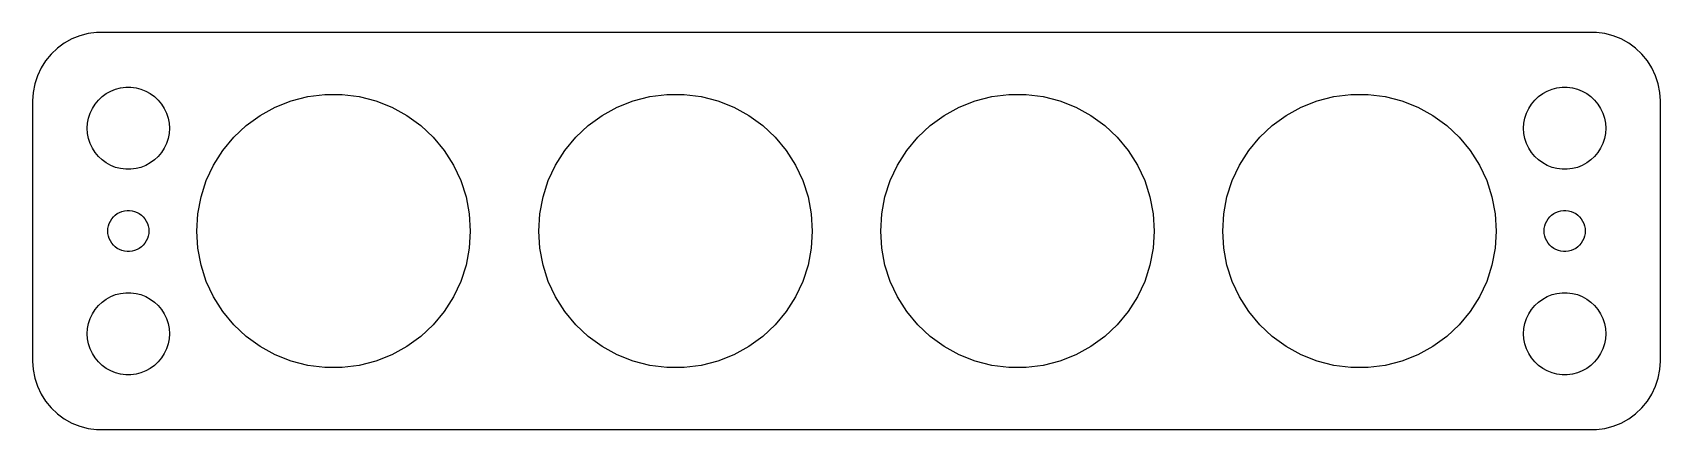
# Model space of a CAD drawing. Header units: metres. Extents: x -60 to 60, y -14 to 14.
import ezdxf

# ---------------------------------------------------------------- set-up
doc = ezdxf.new("R2010")
doc.units = ezdxf.units.M

msp = doc.modelspace()

# ---------------------------------------------------------------- linework, layer by layer
for p, q in [((-55.4369, 14.4114), (-56.0451, 14.2553)), ((-54.8139, 14.4901), (-55.4369, 14.4114)), ((54.8139, 14.4901), (-54.8139, 14.4901)), ((55.4369, 14.4114), (54.8139, 14.4901)), ((56.0451, 14.2553), (55.4369, 14.4114)), ((-57.6871, 13.3526), (-58.1448, 12.9227)), ((-57.1791, 13.7216), (-57.6871, 13.3526)), ((-56.6289, 14.0241), (-57.1791, 13.7216)), ((-56.0451, 14.2553), (-56.6289, 14.0241)), ((56.6289, 14.0241), (56.0451, 14.2553)), ((57.1791, 13.7216), (56.6289, 14.0241)), ((57.6871, 13.3526), (57.1791, 13.7216)), ((58.1448, 12.9227), (57.6871, 13.3526)), ((-58.8815, 11.9088), (-59.1489, 11.3406)), ((-58.5451, 12.4389), (-58.8815, 11.9088)), ((-58.1448, 12.9227), (-58.5451, 12.4389)), ((58.5451, 12.4389), (58.1448, 12.9227)), ((58.8815, 11.9088), (58.5451, 12.4389)), ((59.1489, 11.3406), (58.8815, 11.9088)), ((-59.3429, 10.7434), (-59.4606, 10.1267)), ((-59.1489, 11.3406), (-59.3429, 10.7434)), ((59.3429, 10.7434), (59.1489, 11.3406)), ((59.4606, 10.1267), (59.3429, 10.7434)), ((-59.4606, 10.1267), (-59.5, 9.5)), ((-54.927, 9.26335), (-54.6869, 9.55363)), ((-54.6869, 9.55363), (-54.4123, 9.81154)), ((-54.4123, 9.81154), (-54.1075, 10.033)), ((-54.1075, 10.033), (-53.7773, 10.2145)), ((-53.7773, 10.2145), (-53.427, 10.3532)), ((-53.427, 10.3532), (-53.0621, 10.4469)), ((-53.0621, 10.4469), (-52.6884, 10.4941)), ((-52.6884, 10.4941), (-52.3116, 10.4941)), ((-52.3116, 10.4941), (-51.9379, 10.4469)), ((-51.9379, 10.4469), (-51.5729, 10.3532)), ((-51.5729, 10.3532), (-51.2227, 10.2145)), ((-51.2227, 10.2145), (-50.8925, 10.033)), ((-50.8925, 10.033), (-50.5877, 9.81154)), ((-50.5877, 9.81154), (-50.3131, 9.55363)), ((-50.3131, 9.55363), (-50.0729, 9.26335)), ((-40.5902, 9.51056), (-39.3738, 9.82286)), ((-39.3738, 9.82286), (-38.1279, 9.98026)), ((-38.1279, 9.98026), (-36.8721, 9.98026)), ((-36.8721, 9.98026), (-35.6262, 9.82286)), ((-35.6262, 9.82286), (-34.4098, 9.51056)), ((-15.5902, 9.51056), (-14.3738, 9.82286)), ((-14.3738, 9.82286), (-13.1279, 9.98026)), ((-13.1279, 9.98026), (-11.8721, 9.98026)), ((-11.8721, 9.98026), (-10.6262, 9.82286)), ((-10.6262, 9.82286), (-9.40982, 9.51056)), ((9.40982, 9.51056), (10.6262, 9.82286)), ((10.6262, 9.82286), (11.8721, 9.98026)), ((11.8721, 9.98026), (13.1279, 9.98026)), ((13.1279, 9.98026), (14.3738, 9.82286)), ((14.3738, 9.82286), (15.5902, 9.51056)), ((34.4098, 9.51056), (35.6262, 9.82286)), ((35.6262, 9.82286), (36.8721, 9.98026)), ((36.8721, 9.98026), (38.1279, 9.98026)), ((38.1279, 9.98026), (39.3738, 9.82286)), ((39.3738, 9.82286), (40.5902, 9.51056)), ((50.0729, 9.26335), (50.3131, 9.55363)), ((50.3131, 9.55363), (50.5877, 9.81154)), ((50.5877, 9.81154), (50.8925, 10.033)), ((50.8925, 10.033), (51.2227, 10.2145)), ((51.2227, 10.2145), (51.5729, 10.3532)), ((51.5729, 10.3532), (51.9379, 10.4469)), ((51.9379, 10.4469), (52.3116, 10.4941)), ((52.3116, 10.4941), (52.6884, 10.4941)), ((52.6884, 10.4941), (53.0621, 10.4469)), ((53.0621, 10.4469), (53.427, 10.3532)), ((53.427, 10.3532), (53.7773, 10.2145)), ((53.7773, 10.2145), (54.1075, 10.033)), ((54.1075, 10.033), (54.4123, 9.81154)), ((54.4123, 9.81154), (54.6869, 9.55363)), ((54.6869, 9.55363), (54.927, 9.26335)), ((59.5, 9.5), (59.4606, 10.1267)), ((-59.5, 9.5), (-59.5, -9.5)), ((-55.4057, 8.24606), (-55.2893, 8.60437)), ((-55.2893, 8.60437), (-55.1289, 8.94525)), ((-55.1289, 8.94525), (-54.927, 9.26335)), ((-50.0729, 9.26335), (-49.8711, 8.94525)), ((-49.8711, 8.94525), (-49.7107, 8.60437)), ((-49.7107, 8.60437), (-49.5942, 8.24606)), ((-43.8742, 7.70512), (-42.8583, 8.44327)), ((-42.8583, 8.44327), (-41.7578, 9.04826)), ((-41.7578, 9.04826), (-40.5902, 9.51056)), ((-34.4098, 9.51056), (-33.2422, 9.04826)), ((-33.2422, 9.04826), (-32.1417, 8.44327)), ((-32.1417, 8.44327), (-31.1257, 7.70512)), ((-18.8742, 7.70512), (-17.8583, 8.44327)), ((-17.8583, 8.44327), (-16.7578, 9.04826)), ((-16.7578, 9.04826), (-15.5902, 9.51056)), ((-9.40982, 9.51056), (-8.2422, 9.04826)), ((-8.2422, 9.04826), (-7.14172, 8.44327)), ((-7.14172, 8.44327), (-6.12575, 7.70512)), ((6.12575, 7.70512), (7.14172, 8.44327)), ((7.14172, 8.44327), (8.2422, 9.04826)), ((8.2422, 9.04826), (9.40982, 9.51056)), ((15.5902, 9.51056), (16.7578, 9.04826)), ((16.7578, 9.04826), (17.8583, 8.44327)), ((17.8583, 8.44327), (18.8742, 7.70512)), ((31.1257, 7.70512), (32.1417, 8.44327)), ((32.1417, 8.44327), (33.2422, 9.04826)), ((33.2422, 9.04826), (34.4098, 9.51056)), ((40.5902, 9.51056), (41.7578, 9.04826)), ((41.7578, 9.04826), (42.8583, 8.44327)), ((42.8583, 8.44327), (43.8742, 7.70512)), ((49.5942, 8.24606), (49.7107, 8.60437)), ((49.7107, 8.60437), (49.8711, 8.94525)), ((49.8711, 8.94525), (50.0729, 9.26335)), ((54.927, 9.26335), (55.1289, 8.94525)), ((55.1289, 8.94525), (55.2893, 8.60437)), ((55.2893, 8.60437), (55.4057, 8.24606)), ((59.5, -9.5), (59.5, 9.5)), ((-55.5, 7.5), (-55.4763, 7.87599)), ((-55.4763, 7.12399), (-55.5, 7.5)), ((-55.4763, 7.87599), (-55.4057, 8.24606)), ((-49.5942, 8.24606), (-49.5237, 7.87599)), ((-49.5237, 7.87599), (-49.5, 7.5)), ((-49.5, 7.5), (-49.5237, 7.12399)), ((-44.7897, 6.84546), (-43.8742, 7.70512)), ((-31.1257, 7.70512), (-30.2103, 6.84546)), ((-19.7897, 6.84546), (-18.8742, 7.70512)), ((-6.12575, 7.70512), (-5.21031, 6.84546)), ((5.21031, 6.84546), (6.12575, 7.70512)), ((18.8742, 7.70512), (19.7897, 6.84546)), ((30.2103, 6.84546), (31.1257, 7.70512)), ((43.8742, 7.70512), (44.7897, 6.84546)), ((49.5, 7.5), (49.5237, 7.87599)), ((49.5237, 7.12399), (49.5, 7.5)), ((49.5237, 7.87599), (49.5942, 8.24606)), ((55.4057, 8.24606), (55.4763, 7.87599)), ((55.4763, 7.87599), (55.5, 7.5)), ((55.5, 7.5), (55.4763, 7.12399)), ((-55.4057, 6.75392), (-55.4763, 7.12399)), ((-55.2893, 6.39561), (-55.4057, 6.75392)), ((-55.1289, 6.05473), (-55.2893, 6.39561)), ((-54.927, 5.73663), (-55.1289, 6.05473)), ((-49.8711, 6.05473), (-50.0729, 5.73663)), ((-49.7107, 6.39561), (-49.8711, 6.05473)), ((-49.5942, 6.75392), (-49.7107, 6.39561)), ((-49.5237, 7.12399), (-49.5942, 6.75392)), ((-45.5902, 5.87784), (-44.7897, 6.84546)), ((-30.2103, 6.84546), (-29.4098, 5.87784)), ((-20.5902, 5.87784), (-19.7897, 6.84546)), ((-5.21031, 6.84546), (-4.40982, 5.87784)), ((4.40982, 5.87784), (5.21031, 6.84546)), ((19.7897, 6.84546), (20.5902, 5.87784)), ((29.4098, 5.87784), (30.2103, 6.84546)), ((44.7897, 6.84546), (45.5902, 5.87784)), ((49.5942, 6.75392), (49.5237, 7.12399)), ((49.7107, 6.39561), (49.5942, 6.75392)), ((49.8711, 6.05473), (49.7107, 6.39561)), ((50.0729, 5.73663), (49.8711, 6.05473)), ((55.1289, 6.05473), (54.927, 5.73663)), ((55.2893, 6.39561), (55.1289, 6.05473)), ((55.4057, 6.75392), (55.2893, 6.39561)), ((55.4763, 7.12399), (55.4057, 6.75392)), ((-54.6869, 5.44635), (-54.927, 5.73663)), ((-54.4123, 5.18845), (-54.6869, 5.44635)), ((-54.1075, 4.96701), (-54.4123, 5.18845)), ((-53.7773, 4.78551), (-54.1075, 4.96701)), ((-53.427, 4.64682), (-53.7773, 4.78551)), ((-51.2227, 4.78551), (-51.5729, 4.64682)), ((-50.8925, 4.96701), (-51.2227, 4.78551)), ((-50.5877, 5.18845), (-50.8925, 4.96701)), ((-50.3131, 5.44635), (-50.5877, 5.18845)), ((-50.0729, 5.73663), (-50.3131, 5.44635)), ((-46.7978, 3.68124), (-46.2631, 4.81754)), ((-46.2631, 4.81754), (-45.5902, 5.87784)), ((-29.4098, 5.87784), (-28.7369, 4.81754)), ((-28.7369, 4.81754), (-28.2022, 3.68124)), ((-21.7978, 3.68124), (-21.2631, 4.81754)), ((-21.2631, 4.81754), (-20.5902, 5.87784)), ((-4.40982, 5.87784), (-3.73692, 4.81754)), ((-3.73692, 4.81754), (-3.20222, 3.68124)), ((3.20222, 3.68124), (3.73692, 4.81754)), ((3.73692, 4.81754), (4.40982, 5.87784)), ((20.5902, 5.87784), (21.2631, 4.81754)), ((21.2631, 4.81754), (21.7978, 3.68124)), ((28.2022, 3.68124), (28.7369, 4.81754)), ((28.7369, 4.81754), (29.4098, 5.87784)), ((45.5902, 5.87784), (46.2631, 4.81754)), ((46.2631, 4.81754), (46.7978, 3.68124)), ((50.3131, 5.44635), (50.0729, 5.73663)), ((50.5877, 5.18845), (50.3131, 5.44635)), ((50.8925, 4.96701), (50.5877, 5.18845)), ((51.2227, 4.78551), (50.8925, 4.96701)), ((51.5729, 4.64682), (51.2227, 4.78551)), ((53.7773, 4.78551), (53.427, 4.64682)), ((54.1075, 4.96701), (53.7773, 4.78551)), ((54.4123, 5.18845), (54.1075, 4.96701)), ((54.6869, 5.44635), (54.4123, 5.18845)), ((54.927, 5.73663), (54.6869, 5.44635)), ((-53.0621, 4.55313), (-53.427, 4.64682)), ((-52.6884, 4.50591), (-53.0621, 4.55313)), ((-52.3116, 4.50591), (-52.6884, 4.50591)), ((-51.9379, 4.55313), (-52.3116, 4.50591)), ((-51.5729, 4.64682), (-51.9379, 4.55313)), ((-47.1858, 2.48689), (-46.7978, 3.68124)), ((-28.2022, 3.68124), (-27.8142, 2.48689)), ((-22.1858, 2.48689), (-21.7978, 3.68124)), ((-3.20222, 3.68124), (-2.81416, 2.48689)), ((2.81416, 2.48689), (3.20222, 3.68124)), ((21.7978, 3.68124), (22.1858, 2.48689)), ((27.8142, 2.48689), (28.2022, 3.68124)), ((46.7978, 3.68124), (47.1858, 2.48689)), ((51.9379, 4.55313), (51.5729, 4.64682)), ((52.3116, 4.50591), (51.9379, 4.55313)), ((52.6884, 4.50591), (52.3116, 4.50591)), ((53.0621, 4.55313), (52.6884, 4.50591)), ((53.427, 4.64682), (53.0621, 4.55313)), ((-47.4211, 1.25333), (-47.1858, 2.48689)), ((-27.8142, 2.48689), (-27.5788, 1.25333)), ((-22.4211, 1.25333), (-22.1858, 2.48689)), ((-2.81416, 2.48689), (-2.57884, 1.25333)), ((2.57884, 1.25333), (2.81416, 2.48689)), ((22.1858, 2.48689), (22.4211, 1.25333)), ((27.5788, 1.25333), (27.8142, 2.48689)), ((47.1858, 2.48689), (47.4211, 1.25333)), ((-53.4561, 1.15576), (-53.3037, 1.26648)), ((-53.3037, 1.26648), (-53.1387, 1.35724)), ((-53.1387, 1.35724), (-52.9635, 1.42657)), ((-52.9635, 1.42657), (-52.7811, 1.47342)), ((-52.7811, 1.47342), (-52.5942, 1.49704)), ((-52.5942, 1.49704), (-52.4058, 1.49704)), ((-52.4058, 1.49704), (-52.2189, 1.47342)), ((-52.2189, 1.47342), (-52.0365, 1.42657)), ((-52.0365, 1.42657), (-51.8613, 1.35724)), ((-51.8613, 1.35724), (-51.6963, 1.26648)), ((-51.6963, 1.26648), (-51.5439, 1.15576)), ((-47.5, 0), (-47.4211, 1.25333)), ((-27.5788, 1.25333), (-27.5, 0)), ((-22.5, 0), (-22.4211, 1.25333)), ((-2.57884, 1.25333), (-2.5, 0)), ((2.5, 0), (2.57884, 1.25333)), ((22.4211, 1.25333), (22.5, 0)), ((27.5, 0), (27.5788, 1.25333)), ((47.4211, 1.25333), (47.5, 0)), ((51.5439, 1.15576), (51.6963, 1.26648)), ((51.6963, 1.26648), (51.8613, 1.35724)), ((51.8613, 1.35724), (52.0365, 1.42657)), ((52.0365, 1.42657), (52.2189, 1.47342)), ((52.2189, 1.47342), (52.4058, 1.49704)), ((52.4058, 1.49704), (52.5942, 1.49704)), ((52.5942, 1.49704), (52.7811, 1.47342)), ((52.7811, 1.47342), (52.9635, 1.42657)), ((52.9635, 1.42657), (53.1387, 1.35724)), ((53.1387, 1.35724), (53.3037, 1.26648)), ((53.3037, 1.26648), (53.4561, 1.15576)), ((-54, 0), (-53.9882, 0.187988)), ((-53.9882, -0.187988), (-54, 0)), ((-53.9882, 0.187988), (-53.9529, 0.373032)), ((-53.9529, 0.373032), (-53.8947, 0.552185)), ((-53.8947, 0.552185), (-53.8145, 0.722626)), ((-53.8145, 0.722626), (-53.7135, 0.881668)), ((-53.7135, 0.881668), (-53.5934, 1.02681)), ((-53.5934, 1.02681), (-53.4561, 1.15576)), ((-51.5439, 1.15576), (-51.4065, 1.02681)), ((-51.4065, 1.02681), (-51.2865, 0.881668)), ((-51.2865, 0.881668), (-51.1855, 0.722626)), ((-51.1855, 0.722626), (-51.1053, 0.552185)), ((-51.1053, 0.552185), (-51.0471, 0.373032)), ((-51.0471, 0.373032), (-51.0118, 0.187988)), ((-51.0118, 0.187988), (-51, 0)), ((-51, 0), (-51.0118, -0.187988)), ((-47.4211, -1.25333), (-47.5, 0)), ((-27.5, 0), (-27.5788, -1.25333)), ((-22.4211, -1.25333), (-22.5, 0)), ((-2.5, 0), (-2.57884, -1.25333)), ((2.57884, -1.25333), (2.5, 0)), ((22.5, 0), (22.4211, -1.25333)), ((27.5788, -1.25333), (27.5, 0)), ((47.5, 0), (47.4211, -1.25333)), ((51, 0), (51.0118, 0.187988)), ((51.0118, -0.187988), (51, 0)), ((51.0118, 0.187988), (51.0471, 0.373032)), ((51.0471, 0.373032), (51.1053, 0.552185)), ((51.1053, 0.552185), (51.1855, 0.722626)), ((51.1855, 0.722626), (51.2865, 0.881668)), ((51.2865, 0.881668), (51.4065, 1.02681)), ((51.4065, 1.02681), (51.5439, 1.15576)), ((53.4561, 1.15576), (53.5934, 1.02681)), ((53.5934, 1.02681), (53.7135, 0.881668)), ((53.7135, 0.881668), (53.8145, 0.722626)), ((53.8145, 0.722626), (53.8947, 0.552185)), ((53.8947, 0.552185), (53.9529, 0.373032)), ((53.9529, 0.373032), (53.9882, 0.187988)), ((53.9882, 0.187988), (54, 0)), ((54, 0), (53.9882, -0.187988)), ((-53.9529, -0.373032), (-53.9882, -0.187988)), ((-53.8947, -0.552185), (-53.9529, -0.373032)), ((-53.8145, -0.722626), (-53.8947, -0.552185)), ((-53.7135, -0.881668), (-53.8145, -0.722626)), ((-53.5934, -1.02681), (-53.7135, -0.881668)), ((-53.4561, -1.15576), (-53.5934, -1.02681)), ((-53.3037, -1.26648), (-53.4561, -1.15576)), ((-51.5439, -1.15576), (-51.6963, -1.26648)), ((-51.4065, -1.02681), (-51.5439, -1.15576)), ((-51.2865, -0.881668), (-51.4065, -1.02681)), ((-51.1855, -0.722626), (-51.2865, -0.881668)), ((-51.1053, -0.552185), (-51.1855, -0.722626)), ((-51.0471, -0.373032), (-51.1053, -0.552185)), ((-51.0118, -0.187988), (-51.0471, -0.373032)), ((51.0471, -0.373032), (51.0118, -0.187988)), ((51.1053, -0.552185), (51.0471, -0.373032)), ((51.1855, -0.722626), (51.1053, -0.552185)), ((51.2865, -0.881668), (51.1855, -0.722626)), ((51.4065, -1.02681), (51.2865, -0.881668)), ((51.5439, -1.15576), (51.4065, -1.02681)), ((51.6963, -1.26648), (51.5439, -1.15576)), ((53.4561, -1.15576), (53.3037, -1.26648)), ((53.5934, -1.02681), (53.4561, -1.15576)), ((53.7135, -0.881668), (53.5934, -1.02681)), ((53.8145, -0.722626), (53.7135, -0.881668)), ((53.8947, -0.552185), (53.8145, -0.722626)), ((53.9529, -0.373032), (53.8947, -0.552185)), ((53.9882, -0.187988), (53.9529, -0.373032)), ((-53.1387, -1.35724), (-53.3037, -1.26648)), ((-52.9635, -1.42657), (-53.1387, -1.35724)), ((-52.7811, -1.47342), (-52.9635, -1.42657)), ((-52.5942, -1.49704), (-52.7811, -1.47342)), ((-52.4058, -1.49704), (-52.5942, -1.49704)), ((-52.2189, -1.47342), (-52.4058, -1.49704)), ((-52.0365, -1.42657), (-52.2189, -1.47342)), ((-51.8613, -1.35724), (-52.0365, -1.42657)), ((-51.6963, -1.26648), (-51.8613, -1.35724)), ((-47.1858, -2.48689), (-47.4211, -1.25333)), ((-27.5788, -1.25333), (-27.8142, -2.48689)), ((-22.1858, -2.48689), (-22.4211, -1.25333)), ((-2.57884, -1.25333), (-2.81416, -2.48689)), ((2.81416, -2.48689), (2.57884, -1.25333)), ((22.4211, -1.25333), (22.1858, -2.48689)), ((27.8142, -2.48689), (27.5788, -1.25333)), ((47.4211, -1.25333), (47.1858, -2.48689)), ((51.8613, -1.35724), (51.6963, -1.26648)), ((52.0365, -1.42657), (51.8613, -1.35724)), ((52.2189, -1.47342), (52.0365, -1.42657)), ((52.4058, -1.49704), (52.2189, -1.47342)), ((52.5942, -1.49704), (52.4058, -1.49704)), ((52.7811, -1.47342), (52.5942, -1.49704)), ((52.9635, -1.42657), (52.7811, -1.47342)), ((53.1387, -1.35724), (52.9635, -1.42657)), ((53.3037, -1.26648), (53.1387, -1.35724)), ((-46.7978, -3.68124), (-47.1858, -2.48689)), ((-27.8142, -2.48689), (-28.2022, -3.68124)), ((-21.7978, -3.68124), (-22.1858, -2.48689)), ((-2.81416, -2.48689), (-3.20222, -3.68124)), ((3.20222, -3.68124), (2.81416, -2.48689)), ((22.1858, -2.48689), (21.7978, -3.68124)), ((28.2022, -3.68124), (27.8142, -2.48689)), ((47.1858, -2.48689), (46.7978, -3.68124)), ((-53.7773, -4.78551), (-53.427, -4.64682)), ((-53.427, -4.64682), (-53.0621, -4.55313)), ((-53.0621, -4.55313), (-52.6884, -4.50591)), ((-52.6884, -4.50591), (-52.3116, -4.50591)), ((-52.3116, -4.50591), (-51.9379, -4.55313)), ((-51.9379, -4.55313), (-51.5729, -4.64682)), ((-51.5729, -4.64682), (-51.2227, -4.78551)), ((-46.2631, -4.81754), (-46.7978, -3.68124)), ((-28.2022, -3.68124), (-28.7369, -4.81754)), ((-21.2631, -4.81754), (-21.7978, -3.68124)), ((-3.20222, -3.68124), (-3.73692, -4.81754)), ((3.73692, -4.81754), (3.20222, -3.68124)), ((21.7978, -3.68124), (21.2631, -4.81754)), ((28.7369, -4.81754), (28.2022, -3.68124)), ((46.7978, -3.68124), (46.2631, -4.81754)), ((51.2227, -4.78551), (51.5729, -4.64682)), ((51.5729, -4.64682), (51.9379, -4.55313)), ((51.9379, -4.55313), (52.3116, -4.50591)), ((52.3116, -4.50591), (52.6884, -4.50591)), ((52.6884, -4.50591), (53.0621, -4.55313)), ((53.0621, -4.55313), (53.427, -4.64682)), ((53.427, -4.64682), (53.7773, -4.78551)), ((-55.1289, -6.05473), (-54.927, -5.73663)), ((-54.927, -5.73663), (-54.6869, -5.44635)), ((-54.6869, -5.44635), (-54.4123, -5.18845)), ((-54.4123, -5.18845), (-54.1075, -4.96701)), ((-54.1075, -4.96701), (-53.7773, -4.78551)), ((-51.2227, -4.78551), (-50.8925, -4.96701)), ((-50.8925, -4.96701), (-50.5877, -5.18845)), ((-50.5877, -5.18845), (-50.3131, -5.44635)), ((-50.3131, -5.44635), (-50.0729, -5.73663)), ((-50.0729, -5.73663), (-49.8711, -6.05473)), ((-45.5902, -5.87784), (-46.2631, -4.81754)), ((-44.7897, -6.84546), (-45.5902, -5.87784)), ((-29.4098, -5.87784), (-30.2103, -6.84546)), ((-28.7369, -4.81754), (-29.4098, -5.87784)), ((-20.5902, -5.87784), (-21.2631, -4.81754)), ((-19.7897, -6.84546), (-20.5902, -5.87784)), ((-4.40982, -5.87784), (-5.21031, -6.84546)), ((-3.73692, -4.81754), (-4.40982, -5.87784)), ((4.40982, -5.87784), (3.73692, -4.81754)), ((5.21031, -6.84546), (4.40982, -5.87784)), ((20.5902, -5.87784), (19.7897, -6.84546)), ((21.2631, -4.81754), (20.5902, -5.87784)), ((29.4098, -5.87784), (28.7369, -4.81754)), ((30.2103, -6.84546), (29.4098, -5.87784)), ((45.5902, -5.87784), (44.7897, -6.84546)), ((46.2631, -4.81754), (45.5902, -5.87784)), ((49.8711, -6.05473), (50.0729, -5.73663)), ((50.0729, -5.73663), (50.3131, -5.44635)), ((50.3131, -5.44635), (50.5877, -5.18845)), ((50.5877, -5.18845), (50.8925, -4.96701)), ((50.8925, -4.96701), (51.2227, -4.78551)), ((53.7773, -4.78551), (54.1075, -4.96701)), ((54.1075, -4.96701), (54.4123, -5.18845)), ((54.4123, -5.18845), (54.6869, -5.44635)), ((54.6869, -5.44635), (54.927, -5.73663)), ((54.927, -5.73663), (55.1289, -6.05473)), ((-55.5, -7.5), (-55.4763, -7.12399)), ((-55.4763, -7.12399), (-55.4057, -6.75392)), ((-55.4057, -6.75392), (-55.2893, -6.39561)), ((-55.2893, -6.39561), (-55.1289, -6.05473)), ((-49.8711, -6.05473), (-49.7107, -6.39561)), ((-49.7107, -6.39561), (-49.5942, -6.75392)), ((-49.5942, -6.75392), (-49.5237, -7.12399)), ((-49.5237, -7.12399), (-49.5, -7.5)), ((-43.8742, -7.70512), (-44.7897, -6.84546)), ((-30.2103, -6.84546), (-31.1257, -7.70512)), ((-18.8742, -7.70512), (-19.7897, -6.84546)), ((-5.21031, -6.84546), (-6.12575, -7.70512)), ((6.12575, -7.70512), (5.21031, -6.84546)), ((19.7897, -6.84546), (18.8742, -7.70512)), ((31.1257, -7.70512), (30.2103, -6.84546)), ((44.7897, -6.84546), (43.8742, -7.70512)), ((49.5, -7.5), (49.5237, -7.12399)), ((49.5237, -7.12399), (49.5942, -6.75392)), ((49.5942, -6.75392), (49.7107, -6.39561)), ((49.7107, -6.39561), (49.8711, -6.05473)), ((55.1289, -6.05473), (55.2893, -6.39561)), ((55.2893, -6.39561), (55.4057, -6.75392)), ((55.4057, -6.75392), (55.4763, -7.12399)), ((55.4763, -7.12399), (55.5, -7.5)), ((-55.4763, -7.87599), (-55.5, -7.5)), ((-55.4057, -8.24606), (-55.4763, -7.87599)), ((-55.2893, -8.60437), (-55.4057, -8.24606)), ((-49.5942, -8.24606), (-49.7107, -8.60437)), ((-49.5237, -7.87599), (-49.5942, -8.24606)), ((-49.5, -7.5), (-49.5237, -7.87599)), ((-42.8583, -8.44327), (-43.8742, -7.70512)), ((-31.1257, -7.70512), (-32.1417, -8.44327)), ((-17.8583, -8.44327), (-18.8742, -7.70512)), ((-6.12575, -7.70512), (-7.14172, -8.44327)), ((7.14172, -8.44327), (6.12575, -7.70512)), ((18.8742, -7.70512), (17.8583, -8.44327)), ((32.1417, -8.44327), (31.1257, -7.70512)), ((43.8742, -7.70512), (42.8583, -8.44327)), ((49.5237, -7.87599), (49.5, -7.5)), ((49.5942, -8.24606), (49.5237, -7.87599)), ((49.7107, -8.60437), (49.5942, -8.24606)), ((55.4057, -8.24606), (55.2893, -8.60437)), ((55.4763, -7.87599), (55.4057, -8.24606)), ((55.5, -7.5), (55.4763, -7.87599)), ((-59.5, -9.5), (-59.4606, -10.1267)), ((-55.1289, -8.94525), (-55.2893, -8.60437)), ((-54.927, -9.26335), (-55.1289, -8.94525)), ((-54.6869, -9.55363), (-54.927, -9.26335)), ((-50.0729, -9.26335), (-50.3131, -9.55363)), ((-49.8711, -8.94525), (-50.0729, -9.26335)), ((-49.7107, -8.60437), (-49.8711, -8.94525)), ((-41.7578, -9.04826), (-42.8583, -8.44327)), ((-40.5902, -9.51056), (-41.7578, -9.04826)), ((-39.3738, -9.82286), (-40.5902, -9.51056)), ((-34.4098, -9.51056), (-35.6262, -9.82286)), ((-33.2422, -9.04826), (-34.4098, -9.51056)), ((-32.1417, -8.44327), (-33.2422, -9.04826)), ((-16.7578, -9.04826), (-17.8583, -8.44327)), ((-15.5902, -9.51056), (-16.7578, -9.04826)), ((-14.3738, -9.82286), (-15.5902, -9.51056)), ((-9.40982, -9.51056), (-10.6262, -9.82286)), ((-8.2422, -9.04826), (-9.40982, -9.51056)), ((-7.14172, -8.44327), (-8.2422, -9.04826)), ((8.2422, -9.04826), (7.14172, -8.44327)), ((9.40982, -9.51056), (8.2422, -9.04826)), ((10.6262, -9.82286), (9.40982, -9.51056)), ((15.5902, -9.51056), (14.3738, -9.82286)), ((16.7578, -9.04826), (15.5902, -9.51056)), ((17.8583, -8.44327), (16.7578, -9.04826)), ((33.2422, -9.04826), (32.1417, -8.44327)), ((34.4098, -9.51056), (33.2422, -9.04826)), ((35.6262, -9.82286), (34.4098, -9.51056)), ((40.5902, -9.51056), (39.3738, -9.82286)), ((41.7578, -9.04826), (40.5902, -9.51056)), ((42.8583, -8.44327), (41.7578, -9.04826)), ((49.8711, -8.94525), (49.7107, -8.60437)), ((50.0729, -9.26335), (49.8711, -8.94525)), ((50.3131, -9.55363), (50.0729, -9.26335)), ((54.927, -9.26335), (54.6869, -9.55363)), ((55.1289, -8.94525), (54.927, -9.26335)), ((55.2893, -8.60437), (55.1289, -8.94525)), ((59.4606, -10.1267), (59.5, -9.5)), ((-59.4606, -10.1267), (-59.3429, -10.7434)), ((-54.4123, -9.81154), (-54.6869, -9.55363)), ((-54.1075, -10.033), (-54.4123, -9.81154)), ((-53.7773, -10.2145), (-54.1075, -10.033)), ((-53.427, -10.3532), (-53.7773, -10.2145)), ((-53.0621, -10.4469), (-53.427, -10.3532)), ((-52.6884, -10.4941), (-53.0621, -10.4469)), ((-52.3116, -10.4941), (-52.6884, -10.4941)), ((-51.9379, -10.4469), (-52.3116, -10.4941)), ((-51.5729, -10.3532), (-51.9379, -10.4469)), ((-51.2227, -10.2145), (-51.5729, -10.3532)), ((-50.8925, -10.033), (-51.2227, -10.2145)), ((-50.5877, -9.81154), (-50.8925, -10.033)), ((-50.3131, -9.55363), (-50.5877, -9.81154)), ((-38.1279, -9.98026), (-39.3738, -9.82286)), ((-36.8721, -9.98026), (-38.1279, -9.98026)), ((-35.6262, -9.82286), (-36.8721, -9.98026)), ((-13.1279, -9.98026), (-14.3738, -9.82286)), ((-11.8721, -9.98026), (-13.1279, -9.98026)), ((-10.6262, -9.82286), (-11.8721, -9.98026)), ((11.8721, -9.98026), (10.6262, -9.82286)), ((13.1279, -9.98026), (11.8721, -9.98026)), ((14.3738, -9.82286), (13.1279, -9.98026)), ((36.8721, -9.98026), (35.6262, -9.82286)), ((38.1279, -9.98026), (36.8721, -9.98026)), ((39.3738, -9.82286), (38.1279, -9.98026)), ((50.5877, -9.81154), (50.3131, -9.55363)), ((50.8925, -10.033), (50.5877, -9.81154)), ((51.2227, -10.2145), (50.8925, -10.033)), ((51.5729, -10.3532), (51.2227, -10.2145)), ((51.9379, -10.4469), (51.5729, -10.3532)), ((52.3116, -10.4941), (51.9379, -10.4469)), ((52.6884, -10.4941), (52.3116, -10.4941)), ((53.0621, -10.4469), (52.6884, -10.4941)), ((53.427, -10.3532), (53.0621, -10.4469)), ((53.7773, -10.2145), (53.427, -10.3532)), ((54.1075, -10.033), (53.7773, -10.2145)), ((54.4123, -9.81154), (54.1075, -10.033)), ((54.6869, -9.55363), (54.4123, -9.81154)), ((59.3429, -10.7434), (59.4606, -10.1267)), ((-59.3429, -10.7434), (-59.1489, -11.3406)), ((-59.1489, -11.3406), (-58.8815, -11.9088)), ((58.8815, -11.9088), (59.1489, -11.3406)), ((59.1489, -11.3406), (59.3429, -10.7434)), ((-58.8815, -11.9088), (-58.5451, -12.4389)), ((-58.5451, -12.4389), (-58.1448, -12.9227)), ((-58.1448, -12.9227), (-57.6871, -13.3526)), ((57.6871, -13.3526), (58.1448, -12.9227)), ((58.1448, -12.9227), (58.5451, -12.4389)), ((58.5451, -12.4389), (58.8815, -11.9088)), ((-57.6871, -13.3526), (-57.1791, -13.7216)), ((-57.1791, -13.7216), (-56.6289, -14.0241)), ((-56.6289, -14.0241), (-56.0451, -14.2553)), ((-56.0451, -14.2553), (-55.4369, -14.4114)), ((55.4369, -14.4114), (56.0451, -14.2553)), ((56.0451, -14.2553), (56.6289, -14.0241)), ((56.6289, -14.0241), (57.1791, -13.7216)), ((57.1791, -13.7216), (57.6871, -13.3526)), ((-55.4369, -14.4114), (-54.8139, -14.4901)), ((-54.8139, -14.4901), (54.8139, -14.4901)), ((54.8139, -14.4901), (55.4369, -14.4114))]:
    msp.add_line(p, q)

doc.saveas('drawing.dxf')
